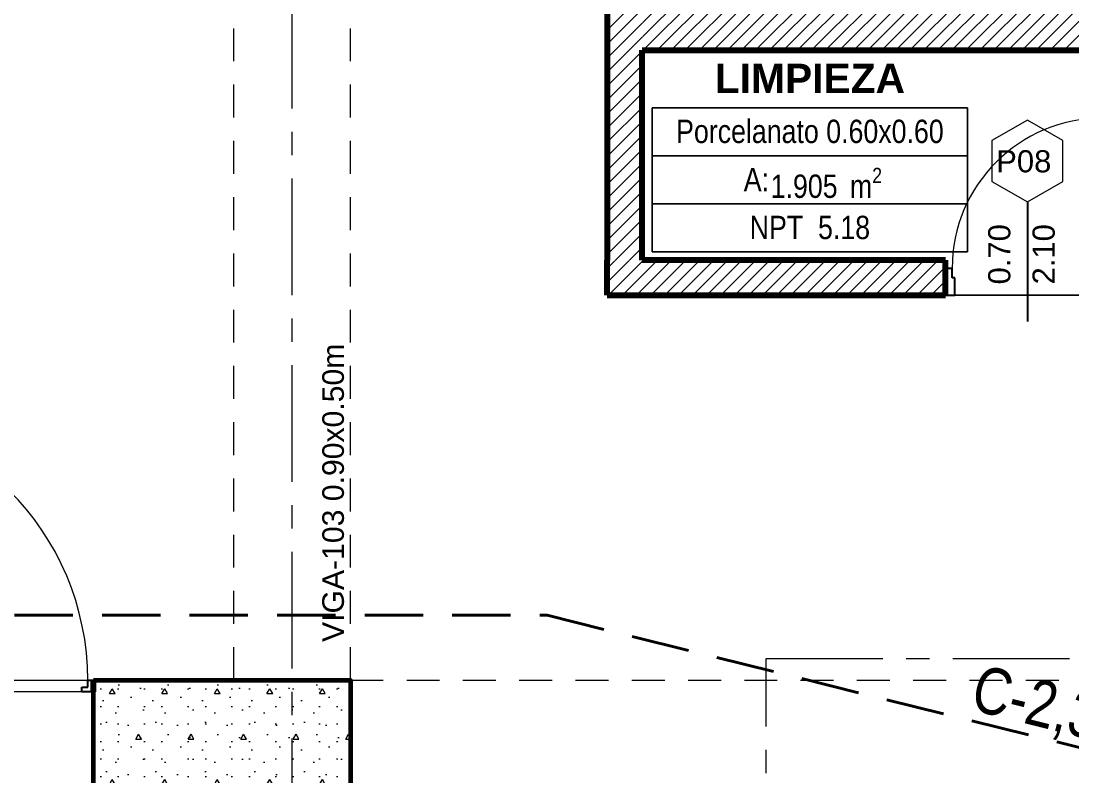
# Model space of a CAD drawing. Header units: inches. Extents: x -38 to 5698, y -33 to 92.
# Drawn here: x 135.659 to 140.161, y 16.989 to 20.225 of the extents above; entities that cross this region are included whole.
import ezdxf

# ---------------------------------------------------------------- set-up
doc = ezdxf.new("R2010")
doc.units = ezdxf.units.IN
doc.header["$MEASUREMENT"] = 0
doc.set_wipeout_variables(frame=1)
for name, pattern in [('A-PB$0$HIDDEN', [0.375, 0.25, -0.125]), ('CONTINUA', [0]), ('Hidden Line', [0.195611, 0.141111, -0.0545]), ('Punto & Raya', [0.65, 0.5, -0.075, 0, -0.075]), ('Wipeout_Contour', [1, 0, -1])]:
    doc.linetypes.add(name, pattern=pattern)
for name, color, linetype in [('02 _ ARQ _ ALB _ Ejes Generales', 7, 'Continuous'), ('02 _ ARQ _ ALB _ Muros Interiores', 7, 'Continuous'), ('02 _ ARQ _ ZON _ Espacio.3D', 7, 'Continuous'), ('08 _ STR _ EXT _ 06 Columnas', 7, 'Continuous'), ('08 _ STR _ EXT _ 09 Vigas', 7, 'Continuous'), ('Estructura - 04 MURO', 253, 'Continuous'), ('Marcador - Secciones', 251, 'Continuous'), ('Notas - Etiquetas', 251, 'Continuous')]:
    doc.layers.add(name, color=color, linetype=linetype)
doc.layers.add('distribucion a sub tableros', color=210, linetype='CONTINUA', lineweight=40)
doc.styles.add('Estilo_Generado_4', font='swisse.ttf')
doc.styles.add('Estilo_Generado_8', font='arialbd.ttf')
doc.styles.add('Estilo_Generado_9', font='ARIALN.TTF')
doc.styles.add('ROMANS 150', font='arial.ttf', dxfattribs={"width": 0.8, "height": 0.48})
pattern_1 = [(45, (92.500015, 3e-09), (-0.030052038, 0.030052038), [])]

msp = doc.modelspace()

# ---------------------------------------------------------------- hatches: boundary and pattern name
at = {"layer": '08 _ STR _ EXT _ 06 Columnas', "linetype": 'Continuous', "lineweight": 9}
h = msp.add_hatch(dxfattribs=at)
h.set_pattern_fill('HORMIGÓN_EN_MASA_0002', style=0, pattern_type=2)
h.set_pattern_definition([(0, (92.5, 3e-09), (0, 0.3897114), [0.024375, -0.200625]), (0, (92.6125, 0.19486), (0, 0.3897114), [0.024375, -0.200625]), (60, (92.5, 3e-09), (-0.3375, 0.1948557), [0.024375, -0.200625]), (60, (92.725, 3e-09), (-0.3375, 0.1948557), [0.024375, -0.200625]), (120, (92.5244, 3e-09), (0.3375, 0.1948557), [0.024375, -0.200625]), (120, (92.7494, 3e-09), (0.3375, 0.1948557), [0.024375, -0.200625]), (0, (92.500015, 0.0375), (0, 0.075), [0, -0.075, 0, -0.1125]), (45, (92.537515, 0.0375), (-0.05303301, 0.05303301), [0, -0.05625, 0, -0.09375])])
h.paths.add_polyline_path([(135.97, 17.4), (135.97, 16.9), (136.57, 16.9), (136.57, 16.1), (137.07, 16.1), (137.07, 17.4)])

# ---------------------------------------------------------------- linework, layer by layer
at = {"layer": '02 _ ARQ _ ALB _ Ejes Generales', "color": 252, "linetype": 'Punto & Raya', "lineweight": 13}
msp.add_line((136.82, 3.05), (136.82, 44.9), dxfattribs=at)
at = {"layer": '02 _ ARQ _ ALB _ Muros Interiores', "color": 165, "linetype": 'Continuous', "lineweight": 25}
for p, q in [((135.945, 17.37), (135.945, 17.4)), ((135.945, 17.4), (135.97, 17.4)), ((135.97, 17.4), (135.97, 17.35)), ((135.92, 17.35), (135.92, 17.37)), ((135.92, 17.37), (135.945, 17.37)), ((135.97, 17.35), (135.92, 17.35))]:
    msp.add_line(p, q, dxfattribs=at)
at = {"layer": '02 _ ARQ _ ALB _ Muros Interiores', "color": 7, "linetype": 'Continuous', "lineweight": 80}
msp.add_line((135.97, 17.35), (135.97, 17.4), dxfattribs=at)
msp.add_line((135.97, 17.35), (135.97, 17.4), dxfattribs=at)
msp.add_line((135.97, 17.35), (135.97, 17.4), dxfattribs=at)
at = {"layer": '02 _ ARQ _ ALB _ Muros Interiores', "color": 7, "linetype": 'Continuous', "lineweight": 15}
msp.add_arc((134.795, 17.4), 1.15, 0, 90, dxfattribs=at)
at = {"layer": '02 _ ARQ _ ZON _ Espacio.3D', "color": 252, "linetype": 'Continuous', "lineweight": 13}
for p, q in [((139.7136, 19.8534), (138.3633, 19.8534)), ((138.3633, 19.8534), (138.3633, 19.2358)), ((138.3633, 19.8534), (139.7136, 19.8534)), ((138.3633, 19.6476), (138.3633, 19.8534)), ((139.7136, 19.2358), (139.7136, 19.8534)), ((139.7136, 19.8534), (139.7136, 19.6476)), ((139.7136, 19.6476), (138.3633, 19.6476)), ((138.3633, 19.6476), (139.7136, 19.6476)), ((138.3633, 19.4417), (138.3633, 19.6476)), ((139.7136, 19.6476), (139.7136, 19.4417)), ((139.7136, 19.4417), (138.3633, 19.4417)), ((138.3633, 19.4417), (139.7136, 19.4417)), ((138.3633, 19.2358), (138.3633, 19.4417)), ((139.7136, 19.4417), (139.7136, 19.2358)), ((138.3633, 19.2358), (139.7136, 19.2358)), ((139.7136, 19.2358), (138.3633, 19.2358))]:
    msp.add_line(p, q, dxfattribs=at)
at = {"layer": '02 _ ARQ _ ZON _ Espacio.3D', "color": 254, "linetype": 'Continuous', "lineweight": 0, "flags": 128}
for points in [[(112.57, 17.4), (137.07, 17.4), (137.07, 16.25), (138.27, 16.25), (138.27, 15.5372), (139.92, 15.5372), (139.92, 15.1499), (140.82, 15.1499), (140.8204, 17.1), (140.32, 17.1), (140.32, 19.05), (138.17, 19.05), (138.17, 20.35)], [(144.07, 8.1), (144.0699, 11.45), (136.92, 11.45), (136.92, 16.1), (136.57, 16.1), (136.57, 16.9), (135.97, 16.9), (135.97, 17.35), (130.07, 17.35)]]:
    msp.add_lwpolyline(points, dxfattribs=at)
at = {"layer": '02 _ ARQ _ ZON _ Espacio.3D', "color": 9, "linetype": 'Continuous', "lineweight": 5, "flags": 128}
msp.add_lwpolyline([(138.32, 20.1), (138.32, 19.2), (139.62, 19.2), (139.62, 19.05), (140.32, 19.05), (140.32, 20.1)], close=True, dxfattribs=at)
at = {"layer": '08 _ STR _ EXT _ 06 Columnas', "color": 7, "linetype": 'Continuous', "lineweight": 60, "flags": 128}
msp.add_lwpolyline([(135.97, 17.4), (137.07, 17.4), (137.07, 16.1), (136.57, 16.1), (136.57, 16.9), (135.97, 16.9)], close=True, dxfattribs=at)
at = {"layer": '08 _ STR _ EXT _ 09 Vigas', "color": 251, "linetype": 'Hidden Line', "lineweight": 13}
for p, q in [((136.57, 17.4), (136.57, 29.7)), ((137.07, 17.4), (137.07, 29.7)), ((123.07, 17.4), (136.57, 17.4)), ((137.07, 17.4), (143.57, 17.4))]:
    msp.add_line(p, q, dxfattribs=at)
at = {"layer": 'distribucion a sub tableros', "linetype": 'A-PB$0$HIDDEN', "lineweight": 40}
for p, q in [((128.1312, 17.6814), (137.9126, 17.6781)), ((137.9126, 17.6781), (144.668, 15.9979))]:
    msp.add_line(p, q, dxfattribs=at)
at = {"layer": 'Estructura - 04 MURO', "color": 152, "linetype": 'Continuous', "lineweight": 25}
msp.add_line((139.97, 19.45), (139.97, 18.9375), dxfattribs=at)
at = {"layer": 'Estructura - 04 MURO', "color": 165, "linetype": 'Continuous', "lineweight": 25}
for p, q in [((139.648, 19.125), (139.648, 19.165)), ((139.66, 19.125), (139.648, 19.125)), ((139.66, 19.05), (139.66, 19.125))]:
    msp.add_line(p, q, dxfattribs=at)
at = {"layer": 'Estructura - 04 MURO', "color": 251, "linetype": 'Continuous', "lineweight": 13, "flags": 128}
msp.add_lwpolyline([(139.97, 19.8), (139.8185, 19.7125), (139.8185, 19.5375), (139.97, 19.45), (140.1216, 19.5375), (140.1216, 19.7125)], close=True, dxfattribs=at)
at = {"layer": 'Estructura - 04 MURO', "color": 7, "linetype": 'Continuous', "lineweight": 15}
msp.add_arc((140.292, 19.165), 0.644, 90, 180, dxfattribs=at)
at = {"layer": 'Marcador - Secciones', "color": 251, "linetype": 'Punto & Raya', "lineweight": 13}
for p, q in [((138.8506, 10.0018), (138.8506, 17.4928)), ((138.8506, 17.4928), (149.2072, 17.4928))]:
    msp.add_line(p, q, dxfattribs=at)

# ---------------------------------------------------------------- texts
at = {"layer": '02 _ ARQ _ ZON _ Espacio.3D', "color": 252, "lineweight": 25, "attachment_point": 2}
for s, insert, char_height, style in [('\\A1;{\\pqc;\\pt0;\\fArial|b1|i0|c0|p34;LIMPIEZA}', (139.0385, 20.0419), 0.125, 'Estilo_Generado_8'), ('\\A1;{\\pqc;\\pt0;\\fArial Narrow|b0|i0|c0|p34;Porcelanato 0.60x0.60}', (139.0385, 19.802), 0.1, 'Estilo_Generado_9'), ('\\A1;{\\pqc;\\pt0;\\fArial Narrow|b0|i0|c0|p34;A: }', (138.8093, 19.5957), 0.1, 'Estilo_Generado_9'), ('\\A1;{\\pqc;\\pt0,0.3;\\fArial Narrow|b0|i0|c0|p34;1.905\\fArial Narrow|b0|i0|c0|p34;\\A1{\\H.66x;\\S^  ;}\\fArial Narrow|b0|i0|c0|p34; m\\fArial Narrow|b0|i0|c0|p34;\\A1{\\H.66x;\\S2^  ;}}', (139.109, 19.5961), 0.1, 'Estilo_Generado_9'), ('\\A1;{\\pqc;\\pt0;\\fArial Narrow|b0|i0|c0|p34;NPT  5.18}', (139.0385, 19.3902), 0.1, 'Estilo_Generado_9')]:
    msp.add_mtext(s, dxfattribs=dict(at, insert=insert, char_height=char_height, style=style))
at = {"layer": 'distribucion a sub tableros', "linetype": 'A-PB$0$HIDDEN', "lineweight": 40, "insert": (140.0044, 17.2879), "char_height": 0.2, "width": 2.149304, "attachment_point": 5, "rotation": 345.963, "style": 'ROMANS 150'}
msp.add_mtext('C-2,3', dxfattribs=at)
at = {"layer": 'Estructura - 04 MURO', "color": 251, "lineweight": 25, "insert": (139.8367, 19.575), "char_height": 0.095, "attachment_point": 7, "style": 'Estilo_Generado_4'}
msp.add_mtext('\\A1;{\\pql;\\pt0;\\fSwis721 Ex BT|b0|i0|c0|p34;P08\\fSwis721 Ex BT|b0|i0|c0|p34;\\fSwis721 Ex BT|b0|i0|c0|p34;\\fSwis721 Ex BT|b0|i0|c0|p34;}', dxfattribs=at)
at = {"layer": 'Estructura - 04 MURO', "color": 251, "lineweight": 25, "char_height": 0.095, "attachment_point": 7, "rotation": 90, "style": 'Estilo_Generado_4'}
for s, insert in [('\\A1;{\\pql;\\pt0;\\fSwis721 Ex BT|b0|i0|c0|p34;0.70\\fSwis721 Ex BT|b0|i0|c0|p34;\\A1{\\H.66x;\\S^  ;}\\fSwis721 Ex BT|b0|i0|c0|p34;\\fSwis721 Ex BT|b0|i0|c0|p34;}', (139.925, 19.096)), ('\\A1;{\\pql;\\pt0;\\fSwis721 Ex BT|b0|i0|c0|p34;2.10\\fSwis721 Ex BT|b0|i0|c0|p34;\\A1{\\H.66x;\\S^  ;}\\fSwis721 Ex BT|b0|i0|c0|p34;\\fSwis721 Ex BT|b0|i0|c0|p34;}', (140.115, 19.096))]:
    msp.add_mtext(s, dxfattribs=dict(at, insert=insert))
at = {"layer": 'Notas - Etiquetas', "color": 8, "linetype": 'Continuous', "lineweight": 13, "insert": (137.0435, 17.5637), "char_height": 0.0925, "attachment_point": 7, "rotation": 90, "style": 'Estilo_Generado_4'}
msp.add_mtext('\\A1;{\\pql;\\fSwis721 Ex BT|b0|i0|c0|p34;VIGA-103\\fSwis721 Ex BT|b0|i0|c0|p34; \\fSwis721 Ex BT|b0|i0|c0|p34;0.90\\fSwis721 Ex BT|b0|i0|c0|p34;x\\fSwis721 Ex BT|b0|i0|c0|p34;0.50\\fSwis721 Ex BT|b0|i0|c0|p34;m}', dxfattribs=at)

# ---------------------------------------------------------------- next in the draw order: wipeouts: each hides what was drawn before it
at = {"color": 254, "linetype": 'Wipeout_Contour', "lineweight": 0, "ltscale": 2550.544386}
msp.add_wipeout([(138.17, 20.1), (138.32, 20.1), (138.17, 20.35)], dxfattribs=at).dxf.layer = 'Estructura - 04 MURO'
at = {"color": 254, "linetype": 'Wipeout_Contour', "lineweight": 0, "ltscale": 2550.49585}
msp.add_wipeout([(138.17, 19.2), (138.17, 19.05), (138.32, 19.2)], dxfattribs=at).dxf.layer = 'Estructura - 04 MURO'

# ---------------------------------------------------------------- next in the draw order: hatches: boundary and pattern name
at = {"layer": 'Estructura - 04 MURO', "linetype": 'Continuous', "lineweight": 5}
h = msp.add_hatch(dxfattribs=at)
h.set_pattern_fill('LADRILLO_COMÚN_0002', color=252, style=0, pattern_type=2)
h.set_pattern_definition(pattern_1)
h.paths.add_polyline_path([(138.17, 20.1), (138.32, 20.1), (138.17, 20.35)])
h = msp.add_hatch(dxfattribs=at)
h.set_pattern_fill('LADRILLO_COMÚN_0002', color=252, style=0, pattern_type=2)
h.set_pattern_definition(pattern_1)
h.paths.add_polyline_path([(138.17, 19.2), (138.17, 19.05), (138.32, 19.2)])

# ---------------------------------------------------------------- next in the draw order: wipeouts: each hides what was drawn before it
at = {"color": 254, "linetype": 'Wipeout_Contour', "lineweight": 0, "ltscale": 3410.976089}
msp.add_wipeout([(138.32, 20.1), (143.57, 20.1), (143.57, 20.35), (138.32, 20.35)], dxfattribs=at).dxf.layer = 'Estructura - 04 MURO'
at = {"color": 254, "linetype": 'Wipeout_Contour', "lineweight": 0, "ltscale": 2549.620191}
msp.add_wipeout([(138.32, 19.2), (138.17, 19.05), (138.32, 19.05)], dxfattribs=at).dxf.layer = 'Estructura - 04 MURO'

# ---------------------------------------------------------------- next in the draw order: hatches: boundary and pattern name
at = {"layer": 'Estructura - 04 MURO', "linetype": 'Continuous', "lineweight": 5}
h = msp.add_hatch(dxfattribs=at)
h.set_pattern_fill('LADRILLO_COMÚN_0002', color=252, style=0, pattern_type=2)
h.set_pattern_definition(pattern_1)
h.paths.add_polyline_path([(138.32, 20.1), (143.57, 20.1), (143.57, 20.35), (138.32, 20.35)])
h = msp.add_hatch(dxfattribs=at)
h.set_pattern_fill('LADRILLO_COMÚN_0002', color=252, style=0, pattern_type=2)
h.set_pattern_definition(pattern_1)
h.paths.add_polyline_path([(138.32, 19.2), (138.17, 19.05), (138.32, 19.05)])

# ---------------------------------------------------------------- next in the draw order: linework, layer by layer
at = {"layer": 'Estructura - 04 MURO', "color": 7, "linetype": 'Continuous', "lineweight": 80, "flags": 128}
msp.add_lwpolyline([(138.17, 19.05), (138.17, 19.2)], dxfattribs=at)

# ---------------------------------------------------------------- next in the draw order: wipeouts: each hides what was drawn before it
at = {"color": 254, "linetype": 'Wipeout_Contour', "lineweight": 0, "ltscale": 2549.724368}
msp.add_wipeout([(138.32, 20.35), (138.17, 20.35), (138.32, 20.1)], dxfattribs=at).dxf.layer = 'Estructura - 04 MURO'
at = {"color": 254, "linetype": 'Wipeout_Contour', "lineweight": 0, "ltscale": 3402.97663}
msp.add_wipeout([(138.32, 19.05), (139.62, 19.05), (139.62, 19.2), (138.32, 19.2)], dxfattribs=at).dxf.layer = 'Estructura - 04 MURO'

# ---------------------------------------------------------------- next in the draw order: hatches: boundary and pattern name
at = {"layer": 'Estructura - 04 MURO', "linetype": 'Continuous', "lineweight": 5}
h = msp.add_hatch(dxfattribs=at)
h.set_pattern_fill('LADRILLO_COMÚN_0002', color=252, style=0, pattern_type=2)
h.set_pattern_definition(pattern_1)
h.paths.add_polyline_path([(138.32, 20.35), (138.17, 20.35), (138.32, 20.1)])
h = msp.add_hatch(dxfattribs=at)
h.set_pattern_fill('LADRILLO_COMÚN_0002', color=252, style=0, pattern_type=2)
h.set_pattern_definition(pattern_1)
h.paths.add_polyline_path([(138.32, 19.05), (139.62, 19.05), (139.62, 19.2), (138.32, 19.2)])

# ---------------------------------------------------------------- next in the draw order: linework, layer by layer
at = {"layer": 'Estructura - 04 MURO', "color": 7, "linetype": 'Continuous', "lineweight": 80}
for p, q in [((139.62, 19.165), (139.62, 19.2)), ((139.62, 19.165), (139.62, 19.2)), ((139.62, 19.05), (139.62, 19.165)), ((139.62, 19.05), (139.62, 19.165)), ((139.62, 19.05), (139.62, 19.165))]:
    msp.add_line(p, q, dxfattribs=at)
at = {"layer": 'Estructura - 04 MURO', "color": 165, "linetype": 'Continuous', "lineweight": 25}
for p, q in [((139.648, 19.165), (139.62, 19.165)), ((139.62, 19.165), (139.62, 19.05)), ((139.62, 19.05), (139.66, 19.05))]:
    msp.add_line(p, q, dxfattribs=at)
at = {"layer": 'Estructura - 04 MURO', "color": 7, "linetype": 'Continuous', "lineweight": 80, "flags": 128}
for points in [[(138.17, 20.35), (138.17, 20.1)], [(138.32, 20.1), (140.32, 20.1)], [(139.62, 19.2), (138.32, 19.2)], [(138.17, 19.05), (139.62, 19.05)]]:
    msp.add_lwpolyline(points, dxfattribs=at)

# ---------------------------------------------------------------- next in the draw order: wipeouts: each hides what was drawn before it
at = {"color": 254, "linetype": 'Wipeout_Contour', "lineweight": 0, "ltscale": 3400.125748}
msp.add_wipeout([(138.17, 19.2), (138.32, 19.2), (138.32, 20.1), (138.17, 20.1)], dxfattribs=at).dxf.layer = 'Estructura - 04 MURO'

# ---------------------------------------------------------------- next in the draw order: hatches: boundary and pattern name
at = {"layer": 'Estructura - 04 MURO', "linetype": 'Continuous', "lineweight": 5}
h = msp.add_hatch(dxfattribs=at)
h.set_pattern_fill('LADRILLO_COMÚN_0002', color=252, style=0, pattern_type=2)
h.set_pattern_definition(pattern_1)
h.paths.add_polyline_path([(138.17, 19.2), (138.32, 19.2), (138.32, 20.1), (138.17, 20.1)])

# ---------------------------------------------------------------- next in the draw order: linework, layer by layer
at = {"layer": 'Estructura - 04 MURO', "color": 7, "linetype": 'Continuous', "lineweight": 80, "flags": 128}
for points in [[(138.17, 20.1), (138.17, 19.2)], [(138.32, 19.2), (138.32, 20.1)]]:
    msp.add_lwpolyline(points, dxfattribs=at)

doc.saveas('drawing.dxf')
